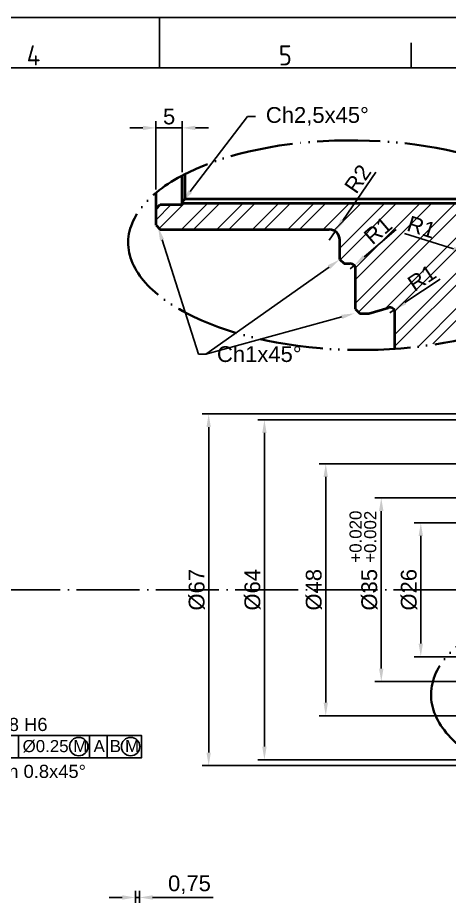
# Model space of a CAD drawing. Header units: millimetres. Extents: x 2452 to 2855, y 1106 to 1391.
# Drawn here: x 2626.3 to 2708.6, y 1223.9 to 1391.3 of the extents above; entities that cross this region are included whole.
import ezdxf
from ezdxf import colors
from ezdxf.entities.mleader import LeaderData, LeaderLine
from ezdxf.enums import TextEntityAlignment as Align
from ezdxf.math import Vec2, Vec3

# ---------------------------------------------------------------- set-up
doc = ezdxf.new("R2010")
doc.units = ezdxf.units.MM
doc.linetypes.add('ACAD_ISO04W100', pattern=[30, 24, -3, 0, -3])
doc.linetypes.add('ACAD_ISO05W100', pattern=[33, 24, -3, 0, -3, 0, -3])
for name, color, linetype, lineweight in [('AM_0', 7, 'Continuous', 40), ('AM_4', 1, 'ACAD_ISO04W100', 25), ('AM_5', 3, 'Continuous', 25), ('AM_BOR', 2, 'ACAD_ISO05W100', 35)]:
    doc.layers.add(name, color=color, linetype=linetype, lineweight=lineweight)
doc.styles.add('ACISOTS', font='isocp.shx', dxfattribs={"height": 1})
doc.styles.get("Standard").update_dxf_attribs({"font": 'arial.ttf'})
doc.dimstyles.new('ISO-25', dxfattribs={"dimtxt": 3, "dimasz": 2.5, "dimexe": 1.25, "dimexo": 0.625, "dimtad": 1, "dimtxsty": 'Standard', "dimcen": 2.5, "dimadec": 0, "dimazin": 0, "dimtfac": 1, "dimtmove": 0, "dimatfit": 3, "dimfxl": 1, "dimarcsym": 0})

# ---------------------------------------------------------------- blocks, each defined once
blk = doc.blocks.new('A3 ZTL')
blk.add_line((401.17, 280.82), (19.57, 280.82))
at = {"layer": 'AM_BOR', "color": 135, "linetype": 'Continuous', "lineweight": 25}
blk.add_line((0, 290.61), (410.96, 290.61), dxfattribs=at)
at = {"layer": 'AM_BOR', "color": 135, "lineweight": 25}
for p, q in [((205.48, 280.82), (205.48, 290.61)), ((254.4, 280.82), (254.4, 285.71))]:
    blk.add_line(p, q, dxfattribs=at)
at = {"layer": 'AM_BOR', "color": 135, "lineweight": 25, "style": 'ACISOTS'}
for s, p in [('4', (181.02, 283.27)), ('5', (229.94, 283.27))]:
    blk.add_text(s, height=3.91, dxfattribs=at).set_placement(p, align=Align.MIDDLE)
blk = doc.blocks.new('*D74')
at = {"layer": 'AM_5', "color": 0, "lineweight": -2, "transparency": 16777216}
for p, q in [((2700, 1350.22), (2709.36, 1347.26)), ((2712.7, 1346.2), (2711.75, 1346.5))]:
    blk.add_line(p, q, dxfattribs=at)
blk.add_arc((2712.7, 1346.2), 1, 90.8368, 180, dxfattribs=at)
at = {"layer": 'AM_5', "color": 0, "transparency": 16777216}
blk.add_solid([(2709.49, 1347.65), (2709.24, 1346.86), (2711.75, 1346.5)], dxfattribs=at)
at = {"layer": 'Defpoints', "color": 0, "transparency": 16777216}
for p in [(2711.75, 1346.5), (2712.7, 1346.2)]:
    blk.add_point(p, dxfattribs=at)
at = {"layer": 'AM_5', "color": 0, "transparency": 16777216, "insert": (2703.26, 1351.42), "char_height": 3, "attachment_point": 5, "rotation": 342.4565}
blk.add_mtext('R1', dxfattribs=at)
blk = doc.blocks.new('*D75')
at = {"layer": 'AM_5', "color": 0, "lineweight": -2, "transparency": 16777216}
for p, q in [((2706.78, 1341.49), (2700.11, 1337.05)), ((2697.2, 1335.11), (2698.03, 1335.66))]:
    blk.add_line(p, q, dxfattribs=at)
at = {"layer": 'AM_5', "color": 0, "transparency": 16777216}
blk.add_solid([(2699.88, 1337.39), (2700.34, 1336.7), (2698.03, 1335.66)], dxfattribs=at)
at = {"layer": 'Defpoints', "color": 0, "transparency": 16777216}
for p in [(2697.2, 1335.11), (2698.03, 1335.66)]:
    blk.add_point(p, dxfattribs=at)
at = {"layer": 'AM_5', "color": 0, "transparency": 16777216, "insert": (2703.31, 1341.73), "char_height": 3, "attachment_point": 5, "rotation": 33.6707}
blk.add_mtext('R1', dxfattribs=at)
blk = doc.blocks.new('*D76')
at = {"layer": 'AM_5', "color": 0, "lineweight": -2, "transparency": 16777216}
for p, q in [((2698.44, 1350.94), (2692.36, 1345.73)), ((2689.7, 1343.45), (2690.46, 1344.1))]:
    blk.add_line(p, q, dxfattribs=at)
at = {"layer": 'AM_5', "color": 0, "transparency": 16777216}
blk.add_solid([(2692.09, 1346.05), (2692.63, 1345.41), (2690.46, 1344.1)], dxfattribs=at)
at = {"layer": 'Defpoints', "color": 0, "transparency": 16777216}
for p in [(2689.7, 1343.45), (2690.46, 1344.1)]:
    blk.add_point(p, dxfattribs=at)
at = {"layer": 'AM_5', "color": 0, "transparency": 16777216, "insert": (2694.96, 1350.77), "char_height": 3, "attachment_point": 5, "rotation": 40.6218}
blk.add_mtext('R1', dxfattribs=at)
blk = doc.blocks.new('*D77')
at = {"layer": 'AM_5', "color": 0, "lineweight": -2, "transparency": 16777216}
for p, q in [((2694.58, 1361.9), (2688.25, 1352.66)), ((2685.7, 1348.95), (2686.83, 1350.6))]:
    blk.add_line(p, q, dxfattribs=at)
at = {"layer": 'AM_5', "color": 0, "transparency": 16777216}
blk.add_solid([(2687.9, 1352.9), (2688.59, 1352.43), (2686.83, 1350.6)], dxfattribs=at)
at = {"layer": 'Defpoints', "color": 0, "transparency": 16777216}
for p in [(2686.83, 1350.6), (2685.7, 1348.95)]:
    blk.add_point(p, dxfattribs=at)
at = {"layer": 'AM_5', "color": 0, "transparency": 16777216, "insert": (2691.11, 1360.6), "char_height": 3, "attachment_point": 5, "rotation": 55.5528}
blk.add_mtext('R2', dxfattribs=at)
blk = doc.blocks.new('*D79')
at = {"layer": 'AM_5', "color": 0, "lineweight": -2, "transparency": 16777216}
for p, q in [((2753.94, 1314.72), (2672.09, 1314.72)), ((2673.34, 1312.22), (2673.34, 1252.45)), ((2753.94, 1249.95), (2672.09, 1249.95))]:
    blk.add_line(p, q, dxfattribs=at)
at = {"layer": 'AM_5', "color": 0, "transparency": 16777216}
for points in [[(2672.93, 1312.22), (2673.76, 1312.22), (2673.34, 1314.72)], [(2672.93, 1252.45), (2673.76, 1252.45), (2673.34, 1249.95)]]:
    blk.add_solid(points, dxfattribs=at)
at = {"layer": 'Defpoints', "color": 0, "transparency": 16777216}
for p in [(2754.57, 1314.72), (2673.34, 1249.95), (2754.57, 1249.95)]:
    blk.add_point(p, dxfattribs=at)
at = {"layer": 'AM_5', "color": 0, "transparency": 16777216, "insert": (2671.1, 1282.33), "char_height": 3, "attachment_point": 5, "rotation": 90}
blk.add_mtext('%%c64', dxfattribs=at)
blk = doc.blocks.new('*D80')
at = {"layer": 'AM_5', "color": 0, "lineweight": -2, "transparency": 16777216}
for p, q in [((2748.53, 1315.83), (2661.48, 1315.83)), ((2662.73, 1313.33), (2662.73, 1251.33)), ((2748.53, 1248.83), (2661.48, 1248.83))]:
    blk.add_line(p, q, dxfattribs=at)
at = {"layer": 'AM_5', "color": 0, "transparency": 16777216}
for points in [[(2662.31, 1313.33), (2663.14, 1313.33), (2662.73, 1315.83)], [(2662.31, 1251.33), (2663.14, 1251.33), (2662.73, 1248.83)]]:
    blk.add_solid(points, dxfattribs=at)
at = {"layer": 'Defpoints', "color": 0, "transparency": 16777216}
for p in [(2749.16, 1315.83), (2662.73, 1248.83), (2749.16, 1248.83)]:
    blk.add_point(p, dxfattribs=at)
at = {"layer": 'AM_5', "color": 0, "transparency": 16777216, "insert": (2660.48, 1282.33), "char_height": 3, "attachment_point": 5, "rotation": 90}
blk.add_mtext('%%c67', dxfattribs=at)
blk = doc.blocks.new('*D81')
at = {"layer": 'AM_5', "color": 0, "lineweight": -2, "transparency": 16777216}
for p, q in [((2745.53, 1306.33), (2683.77, 1306.33)), ((2685.02, 1303.83), (2685.02, 1260.83)), ((2745.53, 1258.33), (2683.77, 1258.33))]:
    blk.add_line(p, q, dxfattribs=at)
at = {"layer": 'AM_5', "color": 0, "transparency": 16777216}
for points in [[(2684.61, 1303.83), (2685.44, 1303.83), (2685.02, 1306.33)], [(2684.61, 1260.83), (2685.44, 1260.83), (2685.02, 1258.33)]]:
    blk.add_solid(points, dxfattribs=at)
at = {"layer": 'Defpoints', "color": 0, "transparency": 16777216}
for p in [(2746.16, 1306.33), (2685.02, 1258.33), (2746.16, 1258.33)]:
    blk.add_point(p, dxfattribs=at)
at = {"layer": 'AM_5', "color": 0, "transparency": 16777216, "insert": (2682.78, 1282.33), "char_height": 3, "attachment_point": 5, "rotation": 90}
blk.add_mtext('%%C48', dxfattribs=at)
blk = doc.blocks.new('*D82')
at = {"layer": 'AM_5', "color": 0, "lineweight": -2, "transparency": 16777216}
for p, q in [((2710.53, 1295.08), (2701.87, 1295.08)), ((2703.12, 1292.58), (2703.12, 1272.08)), ((2710.53, 1269.58), (2701.87, 1269.58))]:
    blk.add_line(p, q, dxfattribs=at)
at = {"layer": 'AM_5', "color": 0, "transparency": 16777216}
for points in [[(2702.7, 1292.58), (2703.53, 1292.58), (2703.12, 1295.08)], [(2702.7, 1272.08), (2703.53, 1272.08), (2703.12, 1269.58)]]:
    blk.add_solid(points, dxfattribs=at)
at = {"layer": 'Defpoints', "color": 0, "transparency": 16777216}
for p in [(2711.16, 1295.08), (2703.12, 1269.58), (2711.16, 1269.58)]:
    blk.add_point(p, dxfattribs=at)
at = {"layer": 'AM_5', "color": 0, "transparency": 16777216, "insert": (2700.88, 1282.33), "char_height": 3, "attachment_point": 5, "rotation": 90}
blk.add_mtext('%%C26', dxfattribs=at)
blk = doc.blocks.new('*D83')
at = {"layer": 'AM_5', "color": 0, "lineweight": -2, "transparency": 16777216}
for p, q in [((2652.7, 1358.57), (2652.7, 1371.56)), ((2657.7, 1361.86), (2657.7, 1371.56)), ((2650.2, 1370.31), (2647.7, 1370.31)), ((2652.7, 1370.31), (2657.7, 1370.31)), ((2660.2, 1370.31), (2662.7, 1370.31))]:
    blk.add_line(p, q, dxfattribs=at)
at = {"layer": 'AM_5', "color": 0, "transparency": 16777216}
for points in [[(2650.2, 1370.72), (2650.2, 1369.89), (2652.7, 1370.31)], [(2660.2, 1370.72), (2660.2, 1369.89), (2657.7, 1370.31)]]:
    blk.add_solid(points, dxfattribs=at)
at = {"layer": 'Defpoints', "color": 0, "transparency": 16777216}
for p in [(2657.7, 1370.31), (2657.7, 1361.24), (2652.7, 1357.94)]:
    blk.add_point(p, dxfattribs=at)
at = {"layer": 'AM_5', "color": 0, "transparency": 16777216, "insert": (2655.2, 1372.46), "char_height": 3, "attachment_point": 5}
blk.add_mtext('5', dxfattribs=at)
blk = doc.blocks.new('*D84')
at = {"layer": 'AM_5', "color": 0, "lineweight": -2, "transparency": 16777216}
for p, q in [((2710.53, 1299.83), (2694.34, 1299.83)), ((2695.59, 1297.33), (2695.59, 1267.33)), ((2710.53, 1264.83), (2694.34, 1264.83))]:
    blk.add_line(p, q, dxfattribs=at)
at = {"layer": 'AM_5', "color": 0, "transparency": 16777216}
for points in [[(2695.17, 1297.33), (2696.01, 1297.33), (2695.59, 1299.83)], [(2695.17, 1267.33), (2696.01, 1267.33), (2695.59, 1264.83)]]:
    blk.add_solid(points, dxfattribs=at)
at = {"layer": 'Defpoints', "color": 0, "transparency": 16777216}
for p in [(2711.16, 1299.83), (2695.59, 1264.83), (2711.16, 1264.83)]:
    blk.add_point(p, dxfattribs=at)
at = {"layer": 'AM_5', "color": 0, "transparency": 16777216, "insert": (2693.35, 1282.33), "char_height": 3, "attachment_point": 5, "rotation": 90}
blk.add_mtext('%%c35', dxfattribs=at)
blk = doc.blocks.new('*D87')
at = {"layer": 'AM_5', "color": 0, "lineweight": -2, "transparency": 16777216}
for p, q in [((2648.79, 1218.49), (2648.79, 1224.97)), ((2649.54, 1218.49), (2649.54, 1224.97)), ((2646.29, 1223.72), (2643.79, 1223.72)), ((2648.79, 1223.72), (2649.54, 1223.72)), ((2652.04, 1223.72), (2663.6, 1223.72))]:
    blk.add_line(p, q, dxfattribs=at)
at = {"layer": 'AM_5', "color": 0, "transparency": 16777216}
for points in [[(2646.29, 1224.13), (2646.29, 1223.3), (2648.79, 1223.72)], [(2652.04, 1224.13), (2652.04, 1223.3), (2649.54, 1223.72)]]:
    blk.add_solid(points, dxfattribs=at)
at = {"layer": 'Defpoints', "color": 0, "transparency": 16777216}
for p in [(2649.54, 1223.72), (2648.79, 1217.86), (2649.54, 1217.86)]:
    blk.add_point(p, dxfattribs=at)
at = {"layer": 'AM_5', "color": 0, "transparency": 16777216, "insert": (2659.07, 1226.14), "char_height": 3, "attachment_point": 5}
blk.add_mtext('0,75', dxfattribs=at)

msp = doc.modelspace()

# ---------------------------------------------------------------- hatches: boundary and pattern name
at = {"layer": 'AM_5'}
h = msp.add_hatch(dxfattribs=at)
h.set_pattern_fill('ANSI32', color=256, scale=0.5)
edge = h.paths.add_edge_path()
edge.add_line((2711.701, 1355.963), (2657.701, 1355.963))
edge.add_line((2657.701, 1355.963), (2657.701, 1355.7))
edge.add_line((2657.701, 1355.7), (2653.501, 1355.7))
edge.add_line((2653.501, 1355.7), (2652.701, 1354.9))
edge.add_line((2652.701, 1354.9), (2652.701, 1351.75))
edge.add_line((2652.701, 1351.75), (2653.501, 1350.95))
edge.add_line((2653.501, 1350.95), (2685.701, 1350.95))
edge.add_arc((2685.701, 1348.95), 2, 0, 90, ccw=False)
edge.add_line((2687.701, 1348.95), (2687.701, 1345.25))
edge.add_line((2687.701, 1345.25), (2688.501, 1344.45))
edge.add_line((2688.501, 1344.45), (2689.701, 1344.45))
edge.add_arc((2689.701, 1343.45), 1, 0, 90, ccw=False)
edge.add_line((2690.701, 1343.45), (2690.701, 1335.75))
edge.add_line((2690.701, 1335.75), (2691.501, 1334.95))
edge.add_line((2691.501, 1334.95), (2693.201, 1334.95))
edge.add_line((2693.201, 1334.95), (2696.914, 1336.064))
edge.add_arc((2697.201, 1335.106), 1, 0, 106.69924, ccw=False)
edge.add_line((2698.201, 1335.106), (2698.201, 1328.214))
edge.add_ellipse((2690.842, 1347.968), major_axis=(-43.431, 0.615), ratio=0.4595156, start_angle=100.12834, end_angle=117.58287)
edge.add_line((2710.701, 1329.994), (2710.701, 1337.45))
edge.add_arc((2712.201, 1337.45), 1.5, 90, 180, ccw=False)
edge.add_line((2712.201, 1338.95), (2716.701, 1338.95))
edge.add_line((2716.701, 1338.95), (2716.701, 1339.45))
edge.add_line((2716.701, 1339.45), (2728.701, 1339.45))
edge.add_line((2728.701, 1339.45), (2730.701, 1340.605))
edge.add_line((2730.701, 1340.605), (2730.701, 1342.367))
edge.add_line((2730.701, 1342.367), (2729.704, 1343.524))
edge.add_line((2729.704, 1343.524), (2717.201, 1344.45))
edge.add_line((2717.201, 1344.45), (2717.201, 1345.2))
edge.add_line((2717.201, 1345.2), (2712.701, 1345.2))
edge.add_arc((2712.701, 1346.2), 1, 180, 270, ccw=False)
edge.add_line((2711.701, 1346.2), (2711.701, 1355.963))
h.paths.add_polyline_path([(2699.256, 1349.388), (2705.795, 1347.321), (2707.658, 1353.216), (2701.12, 1355.283)], flags=24)
h.paths.add_polyline_path([(2702.378, 1337.338), (2708.085, 1341.14), (2704.658, 1346.285), (2698.95, 1342.483)], flags=24)
h.paths.add_polyline_path([(2694.57, 1346.292), (2699.775, 1350.756), (2695.75, 1355.449), (2690.545, 1350.984)], flags=24)

# ---------------------------------------------------------------- linework, layer by layer
at = {"layer": 'AM_0'}
for p, q in [((2657.701, 1355.7), (2657.701, 1361.239)), ((2658.271, 1356.771), (2658.271, 1361.536)), ((2652.701, 1351.75), (2652.701, 1357.942)), ((2657.701, 1356.2), (2658.271, 1356.771)), ((2658.271, 1356.771), (2710.893, 1356.771)), ((2652.701, 1354.9), (2653.501, 1355.7)), ((2653.501, 1355.7), (2657.701, 1355.7)), ((2657.701, 1355.963), (2711.701, 1355.963)), ((2652.701, 1351.75), (2653.501, 1350.95)), ((2653.501, 1350.95), (2685.701, 1350.95)), ((2687.701, 1345.25), (2687.701, 1348.95)), ((2687.701, 1345.25), (2688.501, 1344.45)), ((2688.501, 1344.45), (2689.701, 1344.45)), ((2690.701, 1335.75), (2690.701, 1343.45)), ((2693.201, 1334.95), (2696.914, 1336.064)), ((2690.701, 1335.75), (2691.501, 1334.95)), ((2691.501, 1334.95), (2693.201, 1334.95)), ((2698.201, 1328.214), (2698.201, 1335.106))]:
    msp.add_line(p, q, dxfattribs=at)
for centre, radius, end in [((2685.701, 1348.95), 2, 90), ((2689.701, 1343.45), 1, 90), ((2697.201, 1335.106), 1, 106.69924)]:
    msp.add_arc(centre, radius, 0, end, dxfattribs=at)
at = {"layer": 'AM_4', "ltscale": 0.5}
msp.add_line((2800.546, 1282.334), (2499.778, 1282.334), dxfattribs=at)
at = {"layer": 'AM_5'}
for p, q in [((2626.55, 1250.317), (2640.037, 1250.317)), ((2640.037, 1250.317), (2643.422, 1250.317)), ((2643.422, 1250.317), (2649.958, 1250.317))]:
    msp.add_line(p, q, dxfattribs=at)
for points in [[(2621.828, 1254.552), (2626.55, 1254.552), (2626.55, 1250.317), (2621.828, 1250.317)], [(2626.55, 1254.552), (2640.037, 1254.552), (2640.037, 1250.317), (2626.55, 1250.317)], [(2640.037, 1254.552), (2643.422, 1254.552), (2643.422, 1250.317), (2640.037, 1250.317)], [(2643.422, 1254.552), (2649.958, 1254.552), (2649.958, 1250.317), (2643.422, 1250.317)]]:
    msp.add_lwpolyline(points, close=True, dxfattribs=at)
for centre in [(2637.996, 1252.462), (2647.865, 1252.462)]:
    msp.add_circle(centre, 1.757, dxfattribs=at)
at = {"layer": 'AM_BOR', "ltscale": 0.5, "extrusion": (0, 0, -1)}
for centre in [(2690.842, 1347.968), (2748.497, 1261.851)]:
    msp.add_ellipse(centre, major_axis=(-43.431, 0.615), ratio=0.4595156, dxfattribs=at)

# ---------------------------------------------------------------- block references
at = {"linetype": 'ByBlock', "lineweight": 0, "xscale": 0.9801000000000002, "yscale": 0.9801000000000002, "zscale": 0.9801000000000002}
msp.add_blockref('A3 ZTL', (2451.96, 1106.498), dxfattribs=at)

# ---------------------------------------------------------------- texts
at = {"layer": 'AM_5', "char_height": 2.3, "attachment_point": 1, "rotation": 90}
for s, insert in [('+0.020', (2689.549, 1287.492)), ('+0.002', (2692.337, 1287.463))]:
    msp.add_mtext_dynamic_manual_height_columns(s, width=18.23779, gutter_width=12.5, heights=[0], dxfattribs=dict(at, insert=insert))
at = {"layer": 'AM_5', "char_height": 2.3, "attachment_point": 1}
for s, insert in [('%%C0.25', (2627.303, 1253.704)), ('M', (2636.944, 1253.704)), ('A', (2640.819, 1253.704)), ('B', (2643.894, 1253.704)), ('M', (2646.813, 1253.704))]:
    msp.add_mtext_dynamic_manual_height_columns(s, width=18.23779, gutter_width=12.5, heights=[0], dxfattribs=dict(at, insert=insert))
at = {"layer": 'AM_5', "color": 3, "insert": (2622.051, 1248.99), "char_height": 2.5, "attachment_point": 1}
msp.add_mtext_dynamic_manual_height_columns('Ch 0.8x45%%D', width=40.20612, gutter_width=12.5, heights=[0], dxfattribs=at)

# ---------------------------------------------------------------- dimensions: what is measured, and where the dimension line sits
at = {"layer": 'AM_5'}
for base, p1, p2, picture, middle in [((2657.701, 1370.308), (2652.701, 1357.942), (2657.701, 1361.239), '*D83', (2655.201, 1372.458)), ((2649.54, 1223.717), (2648.79, 1217.864), (2649.54, 1217.864), '*D87', (2659.072, 1226.145))]:
    dim = msp.add_linear_dim(base=base, p1=p1, p2=p2, dimstyle='ISO-25', dxfattribs=at)
    dim.commit()
    dim.dimension.update_dxf_attribs({"geometry": picture, "text_midpoint": middle})
for center, mpoint, picture, middle in [((2685.701, 1348.95), (2686.832, 1350.6), '*D77', (2692.867, 1359.398)), ((2712.701, 1346.2), (2711.748, 1346.502), '*D74', (2702.621, 1349.387))]:
    dim = msp.add_radius_dim(center=center, mpoint=mpoint, dimstyle='ISO-25', dxfattribs=at)
    dim.commit()
    dim.dimension.update_dxf_attribs({"geometry": picture, "text_midpoint": middle, "dimtype": 164})
for center, mpoint, picture, middle in [((2689.701, 1343.45), (2690.46, 1344.101), '*D76', (2694.958, 1350.767)), ((2697.201, 1335.106), (2698.033, 1335.661), '*D75', (2703.305, 1341.733))]:
    dim = msp.add_radius_dim(center=center, mpoint=mpoint, dimstyle='ISO-25', dxfattribs=at)
    dim.commit()
    dim.dimension.update_dxf_attribs({"geometry": picture, "text_midpoint": middle})
for base, p1, p2, text, picture, middle in [((2662.725, 1248.834), (2749.156, 1315.834), (2749.156, 1248.834), '%%c67', '*D80', (2660.485, 1282.334)), ((2673.343, 1249.948), (2754.568, 1314.72), (2754.568, 1249.948), '%%c64', '*D79', (2671.103, 1282.334)), ((2685.023, 1258.334), (2746.156, 1306.334), (2746.156, 1258.334), '%%C48', '*D81', (2682.782, 1282.334)), ((2695.59, 1264.834), (2711.156, 1299.834), (2711.156, 1264.834), '%%c35', '*D84', (2693.349, 1282.334)), ((2703.117, 1269.584), (2711.156, 1295.084), (2711.156, 1269.584), '%%C26', '*D82', (2700.877, 1282.334))]:
    dim = msp.add_linear_dim(base=base, p1=p1, p2=p2, angle=90, text=text, dimstyle='ISO-25', dxfattribs=at)
    dim.commit()
    dim.dimension.update_dxf_attribs({"geometry": picture, "text_midpoint": middle})

# ---------------------------------------------------------------- leaders
ml = msp.add_multileader_mtext('Standard', dxfattribs=at)
ml.set_content('Ch2,5x45%%D', color=256)
ml.set_leader_properties()
ml.build(insert=Vec2(0, 0))
ml.multileader.update_dxf_attribs({"arrow_head_size": 2.5})
ctx = ml.context
ctx.base_point, ctx.char_height, ctx.arrow_head_size, ctx.plane_origin = Vec3(2671.617, 1372.469), 3, 2.5, Vec3(2657.701, 1356.2)
notes = []
notes.append((ctx, [(0, (1, 1, 0), (2670.119, 1372.469), (1, 0), 1.498, [(0, [(2657.701, 1356.2)], 0, [])])]))
ctx.mtext.insert, ctx.mtext.flow_direction = Vec3(2673.617, 1374.266), 5
ml = msp.add_multileader_mtext('Standard', dxfattribs=at)
ml.set_content('Ch1x45%%D', color=256)
ml.set_leader_properties()
ml.build(insert=Vec2(0, 0))
ml.multileader.update_dxf_attribs({"arrow_head_size": 2.5})
ctx = ml.context
ctx.base_point, ctx.char_height, ctx.arrow_head_size, ctx.plane_origin = Vec3(2662.305, 1327.194), 3, 2.5, Vec3(2653.101, 1351.35)
notes.append((ctx, [(0, (1, 1, 0), (2660.782, 1327.194), (1, 0), 1.523, [(0, [(2653.101, 1351.35)], 0, [])])]))
ctx.mtext.insert, ctx.mtext.flow_direction = Vec3(2664.305, 1328.719), 5
ml = msp.add_multileader_mtext('Standard', dxfattribs=at)
ml.set_content('', color=256)
ml.set_leader_properties()
ml.build(insert=Vec2(0, 0))
ml.multileader.update_dxf_attribs({"arrow_head_size": 2.5})
ctx = ml.context
ctx.base_point, ctx.char_height, ctx.arrow_head_size, ctx.plane_origin = Vec3(2657.223, 1327.194), 3, 2.5, Vec3(2687.701, 1345.25)
ctx.text_align_type = 2
notes.append((ctx, [(0, (1, 1, 0), (2662.204, 1327.194), (-1, 0), 0.982, [(0, [(2687.701, 1345.25)], 0, [])])]))
ctx.mtext.insert, ctx.mtext.alignment, ctx.mtext.flow_direction = Vec3(2659.223, 1328.694), 3, 5
ml = msp.add_multileader_mtext('Standard', dxfattribs=at)
ml.set_content('', color=256)
ml.set_leader_properties()
ml.build(insert=Vec2(0, 0))
ml.multileader.update_dxf_attribs({"arrow_head_size": 2.5})
ctx = ml.context
ctx.base_point, ctx.char_height, ctx.arrow_head_size, ctx.plane_origin = Vec3(2657.223, 1327.194), 3, 2.5, Vec3(2690.5, 1334.978)
ctx.text_align_type = 2
notes.append((ctx, [(0, (1, 1, 0), (2662.204, 1327.194), (-1, 0), 0.982, [(0, [(2690.5, 1334.978)], 0, [])])]))
ctx.mtext.insert, ctx.mtext.alignment, ctx.mtext.flow_direction = Vec3(2659.223, 1328.694), 3, 5
ml = msp.add_multileader_mtext('Standard', dxfattribs=at)
ml.set_content('M8 H6', color=256)
ml.set_leader_properties()
ml.build(insert=Vec2(0, 0))
ml.multileader.update_dxf_attribs({"arrow_head_size": 2.5})
ctx = ml.context
ctx.base_point, ctx.char_height, ctx.arrow_head_size, ctx.plane_origin = Vec3(2619.76, 1256.652), 2.5, 2.5, Vec3(2582.245, 1187.044)
notes.append((ctx, [(0, (1, 1, 0), (2611.76, 1256.652), (1, 0), 8, [(0, [(2603.337, 1249.934)], 0, [])])]))
ctx.mtext.insert, ctx.mtext.flow_direction = Vec3(2621.76, 1257.923), 5
for ctx, leaders in notes:
    for number, flags, end, landing, length, lines in leaders:
        leader = LeaderData()
        leader.index, (leader.has_last_leader_line, leader.has_dogleg_vector, leader.attachment_direction) = number, flags
        leader.last_leader_point, leader.dogleg_vector, leader.dogleg_length = Vec3(end), Vec3(landing), length
        for number, points, colour, breaks in lines:
            line = LeaderLine()
            line.index, line.vertices, line.color, line.breaks = number, Vec3.list(points), colors.encode_raw_color(colour), breaks
            leader.lines.append(line)
        ctx.leaders.append(leader)

doc.saveas('drawing.dxf')
